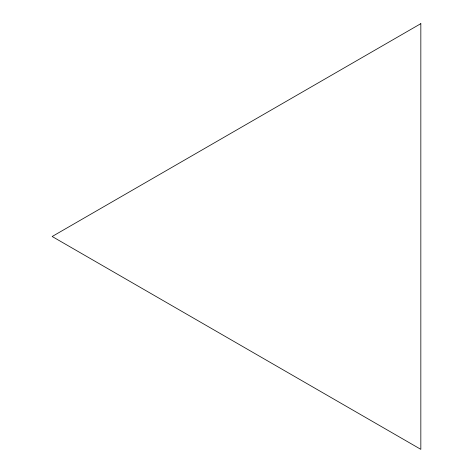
<?xml version="1.0" encoding="UTF-8"?>
<svg xmlns="http://www.w3.org/2000/svg" width="473" height="473" viewBox="0 0 473 473"><rect width="100%" height="100%" fill="white"/><g stroke="black" fill="none" stroke-linecap="round" stroke-linejoin="round"><path stroke-width="0.71" d="M420.834 23.65L52.166 236.5L420.834 449.35L420.834 23.65"/></g></svg>
